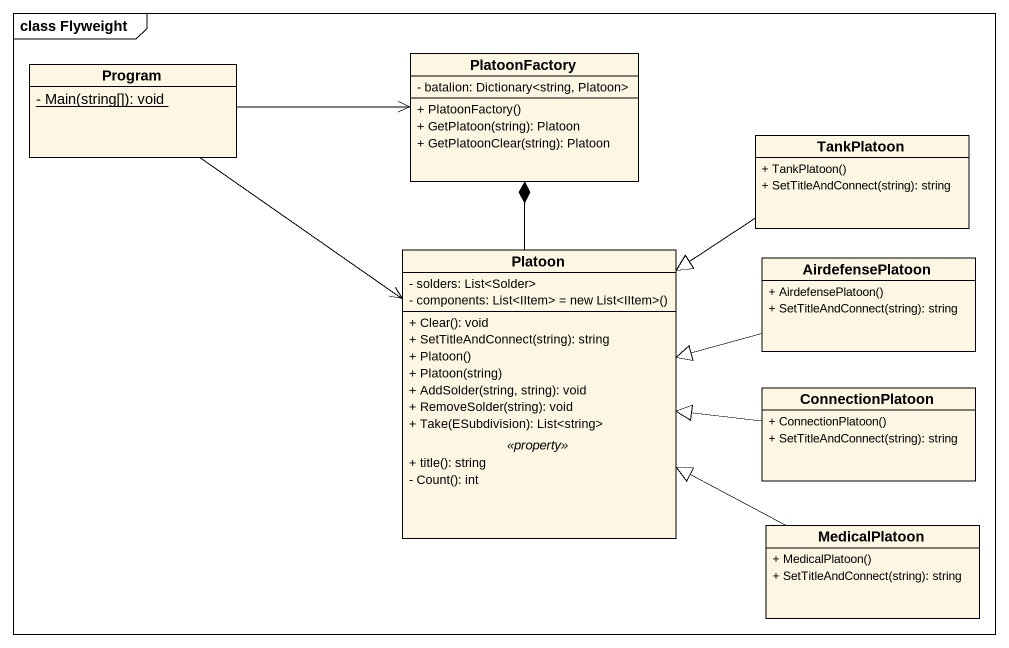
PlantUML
@startuml
mainframe class Flyweight
hide circle
hide empty members
skinparam classAttributeIconSize 0
class Program {
  {static} - Main(string[]): void
}
class PlatoonFactory {
  - batalion: Dictionary<string, Platoon>
  + PlatoonFactory()
  + GetPlatoon(string): Platoon
  + GetPlatoonClear(string): Platoon
}
class TankPlatoon {
  + TankPlatoon()
  + SetTitleAndConnect(string): string
}
class Platoon {
  - solders: List<Solder>
  {field} - components: List<IItem> = new List<IItem>()
  --
  + Clear(): void
  + SetTitleAndConnect(string): string
  + Platoon()
  + Platoon(string)
  + AddSolder(string, string): void
  + RemoveSolder(string): void
  + Take(ESubdivision): List<string>
  .. <<property>> ..
  + title(): string
  - Count(): int
}
class AirdefensePlatoon {
  + AirdefensePlatoon()
  + SetTitleAndConnect(string): string
}
class ConnectionPlatoon {
  + ConnectionPlatoon()
  + SetTitleAndConnect(string): string
}
class MedicalPlatoon {
  + MedicalPlatoon()
  + SetTitleAndConnect(string): string
}
Program -right-> PlatoonFactory
Program --> Platoon
TankPlatoon --|> Platoon
Platoon -up-* PlatoonFactory
AirdefensePlatoon -left-|> Platoon
ConnectionPlatoon -left-|> Platoon
MedicalPlatoon -left-|> Platoon
@enduml
